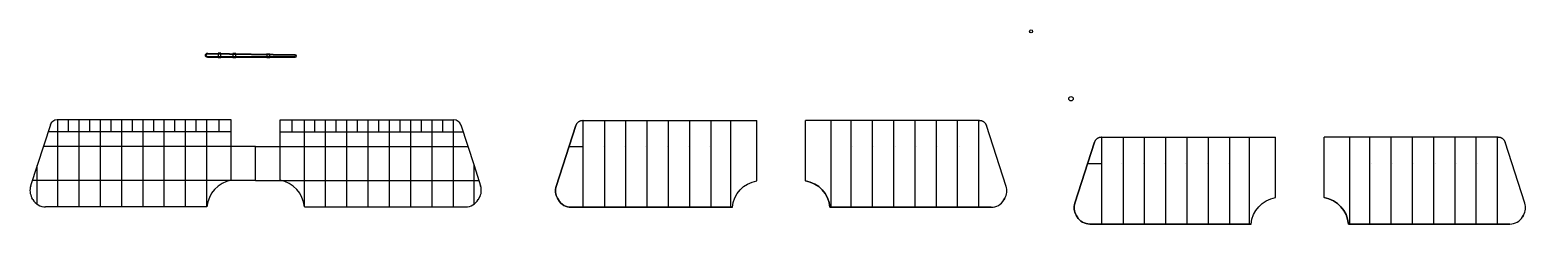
# Model space of a CAD drawing. Header units: inches. Extents: x 10 to 112, y 5 to 18.
import ezdxf

# ---------------------------------------------------------------- set-up
doc = ezdxf.new("R2010")
doc.units = ezdxf.units.IN
doc.header["$MEASUREMENT"] = 0
for name, color, linetype in [('Cadru', 10, 'Continuous'), ('Suporti_Longitudinali', 4, 'Continuous'), ('Suporti_Mici_Logintudinali', 6, 'Continuous'), ('Suporti_Transversali', 3, 'Continuous')]:
    doc.layers.add(name, color=color, linetype=linetype)

msp = doc.modelspace()

# ---------------------------------------------------------------- linework, layer by layer
at = {"layer": 'Cadru'}
for p, q in [((11.56, 11.65), (10.67, 8.89)), ((12.07, 11.99), (12.03, 11.99)), ((23.82, 11.99), (12.07, 11.99)), ((23.82, 10.19), (23.82, 11.99)), ((27.12, 11.99), (38.87, 11.99)), ((27.12, 10.19), (27.12, 11.99)), ((38.87, 11.99), (38.9, 11.99)), ((39.38, 11.65), (40.27, 8.89)), ((47.16, 11.61), (47.16, 11.61, 0.29)), ((47.67, 11.96), (47.64, 11.96)), ((47.64, 11.96), (47.64, 11.96, 0.3)), ((74.47, 11.96), (74.51, 11.96)), ((74.51, 11.96), (74.51, 11.96, 0.3)), ((74.99, 11.61), (74.99, 11.61, 0.29)), ((25.47, 10.19), (23.82, 10.19)), ((25.47, 10.19), (27.12, 10.19)), ((82.3, 10.47), (82.3, 10.47, 0.29)), ((82.81, 10.82), (82.78, 10.82)), ((82.78, 10.82), (82.78, 10.82, 0.3)), ((109.61, 10.82), (109.65, 10.82)), ((109.65, 10.82), (109.65, 10.82, 0.3)), ((110.13, 10.47), (110.13, 10.47, 0.29)), ((10.67, 8.89), (10.22, 7.52)), ((40.27, 8.89), (40.71, 7.52)), ((25.47, 7.89), (23.82, 7.89)), ((25.47, 7.89), (27.12, 7.89)), ((45.83, 7.48), (45.83, 7.48, 0.22)), ((59.42, 7.86), (59.42, 7.86, 0.23)), ((62.72, 7.86), (62.72, 7.86, 0.23)), ((76.32, 7.48), (76.32, 7.48, 0.22)), ((10.38, 6.59), (10.31, 6.71)), ((12.07, 6.09), (11.24, 6.09)), ((22.17, 6.09), (12.07, 6.09)), ((28.77, 6.09), (38.87, 6.09)), ((38.87, 6.09), (39.69, 6.09)), ((40.56, 6.59), (40.62, 6.71)), ((45.92, 6.68), (45.92, 6.68, 0.21)), ((45.99, 6.56), (45.99, 6.56, 0.21)), ((76.16, 6.56), (76.16, 6.56, 0.21)), ((76.23, 6.68), (76.23, 6.68, 0.21)), ((80.97, 6.34), (80.97, 6.34, 0.22)), ((94.56, 6.72), (94.56, 6.72, 0.23)), ((97.86, 6.72), (97.86, 6.72, 0.23)), ((111.46, 6.34), (111.46, 6.34, 0.22)), ((46.85, 6.06), (46.85, 6.06, 0.2)), ((57.77, 6.06), (57.77, 6.06, 0.2)), ((64.37, 6.06), (64.37, 6.06, 0.2)), ((75.3, 6.06), (75.3, 6.06, 0.2)), ((81.06, 5.53), (81.06, 5.53, 0.21)), ((81.13, 5.42), (81.13, 5.42, 0.21)), ((111.3, 5.42), (111.3, 5.42, 0.21)), ((111.37, 5.53), (111.37, 5.53, 0.21)), ((81.99, 4.92), (81.99, 4.92, 0.2)), ((92.91, 4.92), (92.91, 4.92, 0.2)), ((99.51, 4.92), (99.51, 4.92, 0.2)), ((110.44, 4.92), (110.44, 4.92, 0.2))]:
    msp.add_line(p, q, dxfattribs=at)
at = {"layer": 'Cadru', "extrusion": (0, -0.016947, 0.999856)}
for p, q in [((47.16, 11.61, 0.29), (45.83, 7.48, 0.22)), ((47.64, 11.96, 0.3), (59.42, 11.96, 0.3)), ((59.42, 7.86, 0.23), (59.42, 11.96, 0.3)), ((74.51, 11.96, 0.3), (62.72, 11.96, 0.3)), ((62.72, 7.86, 0.23), (62.72, 11.96, 0.3)), ((82.3, 10.47, 0.29), (80.97, 6.34, 0.22)), ((82.78, 10.82, 0.3), (94.56, 10.82, 0.3)), ((94.56, 6.72, 0.23), (94.56, 10.82, 0.3)), ((109.65, 10.82, 0.3), (97.86, 10.82, 0.3)), ((97.86, 6.72, 0.23), (97.86, 10.82, 0.3)), ((45.92, 6.68, 0.21), (45.99, 6.56, 0.21)), ((76.23, 6.68, 0.21), (76.16, 6.56, 0.21)), ((46.85, 6.06, 0.2), (57.77, 6.06, 0.2)), ((75.3, 6.06, 0.2), (64.37, 6.06, 0.2)), ((81.06, 5.53, 0.21), (81.13, 5.42, 0.21)), ((111.37, 5.53, 0.21), (111.3, 5.42, 0.21)), ((81.99, 4.92, 0.2), (92.91, 4.92, 0.2)), ((110.44, 4.92, 0.2), (99.51, 4.92, 0.2))]:
    msp.add_line(p, q, dxfattribs=at)
at = {"layer": 'Cadru', "extrusion": (-0.951709, 0.307003, 0)}
for p, q in [((45.83, 7.48), (47.16, 11.61)), ((47.16, 11.61), (47.16, 11.61, 0.29)), ((80.97, 6.34), (82.3, 10.47)), ((82.3, 10.47), (82.3, 10.47, 0.29)), ((45.83, 7.48), (45.83, 7.48, 0.22)), ((80.97, 6.34), (80.97, 6.34, 0.22))]:
    msp.add_line(p, q, dxfattribs=at)
at = {"layer": 'Cadru', "extrusion": (0.951709, 0.307003, 0)}
for p, q in [((76.32, 7.48), (74.99, 11.61)), ((74.99, 11.61), (74.99, 11.61, 0.29)), ((111.46, 6.34), (110.13, 10.47)), ((110.13, 10.47), (110.13, 10.47, 0.29)), ((76.32, 7.48), (76.32, 7.48, 0.22)), ((111.46, 6.34), (111.46, 6.34, 0.22))]:
    msp.add_line(p, q, dxfattribs=at)
at = {"layer": 'Cadru', "extrusion": (-0.864789, -0.502136, 0)}
for p, q in [((45.99, 6.56), (45.92, 6.68)), ((45.92, 6.68), (45.92, 6.68, 0.21)), ((45.99, 6.56), (45.99, 6.56, 0.21)), ((81.13, 5.42), (81.06, 5.53)), ((81.06, 5.53), (81.06, 5.53, 0.21)), ((81.13, 5.42), (81.13, 5.42, 0.21))]:
    msp.add_line(p, q, dxfattribs=at)
at = {"layer": 'Cadru', "extrusion": (0.864789, -0.502136, 0)}
for p, q in [((76.16, 6.56), (76.23, 6.68)), ((76.16, 6.56), (76.16, 6.56, 0.21)), ((76.23, 6.68), (76.23, 6.68, 0.21)), ((111.3, 5.42), (111.37, 5.53)), ((111.3, 5.42), (111.3, 5.42, 0.21)), ((111.37, 5.53), (111.37, 5.53, 0.21))]:
    msp.add_line(p, q, dxfattribs=at)
at = {"layer": 'Cadru', "extrusion": (0, -1, 0)}
for p, q in [((57.77, 6.06), (46.85, 6.06)), ((46.85, 6.06), (46.85, 6.06, 0.2)), ((57.77, 6.06), (57.77, 6.06, 0.2)), ((64.37, 6.06), (64.37, 6.06, 0.2)), ((64.37, 6.06), (75.3, 6.06)), ((75.3, 6.06), (75.3, 6.06, 0.2)), ((92.91, 4.92), (81.99, 4.92)), ((81.99, 4.92), (81.99, 4.92, 0.2)), ((92.91, 4.92), (92.91, 4.92, 0.2)), ((99.51, 4.92), (99.51, 4.92, 0.2)), ((99.51, 4.92), (110.44, 4.92)), ((110.44, 4.92), (110.44, 4.92, 0.2))]:
    msp.add_line(p, q, dxfattribs=at)
at = {"layer": 'Cadru'}
for centre, radius in [((78.01, 18), 0.1), ((80.71, 13.43, 2.54), 0.15)]:
    msp.add_circle(centre, radius, dxfattribs=at)
for centre, radius, start, end in [((12.03, 11.49), 0.5, 90, 162.1213), ((38.9, 11.49), 0.5, 17.8787, 90), ((47.64, 11.46), 0.5, 90, 162.1213), ((74.51, 11.46), 0.5, 17.8787, 90), ((82.78, 10.32), 0.5, 90, 162.1213), ((109.65, 10.32), 0.5, 17.8787, 90), ((11.18, 7.21), 1, 162.1213, 210.1414), ((24.16, 5.92), 2, 99.8671, 175.112), ((26.78, 5.92), 2, 4.888, 80.1329), ((39.76, 7.21), 1, 329.8586, 17.8787), ((46.78, 7.18), 1, 162.1213, 210.1414), ((75.37, 7.18), 1, 329.8586, 17.8787), ((11.24, 7.09), 1, 210.1414, 270), ((39.69, 7.09), 1, 270, 329.8586), ((46.85, 7.06), 1, 210.1414, 270), ((75.3, 7.06), 1, 270, 329.8586), ((81.92, 6.03), 1, 162.1213, 210.1414), ((110.51, 6.03), 1, 329.8586, 17.8787), ((81.99, 5.92), 1, 210.1414, 270), ((110.44, 5.92), 1, 270, 329.8586)]:
    msp.add_arc(centre, radius, start, end, dxfattribs=at)
at = {"layer": 'Cadru', "extrusion": (0, 0, -1)}
for centre, start, end in [((-59.77, 5.89), 4.888, 80.1329), ((-62.38, 5.89), 99.8671, 175.112), ((-94.91, 4.75), 4.888, 80.1329), ((-97.52, 4.75), 99.8671, 175.112)]:
    msp.add_arc(centre, 2, start, end, dxfattribs=at)
at = {"layer": 'Cadru', "extrusion": (2.95823e-30, 0.016947, -0.999856)}
msp.add_ellipse((47.64, 11.46, 0.29), major_axis=(0, 0.5, 0.008), ratio=0.999856, start_param=5.024431, end_param=6.283185, dxfattribs=at)
at = {"layer": 'Cadru', "extrusion": (-3.10614e-30, -0.016947, 0.999856)}
msp.add_ellipse((47.64, 11.46, 0.14), major_axis=(0, 0.5, 0.008), ratio=0.999856, start_param=0, end_param=1.258754, dxfattribs=at)
at = {"layer": 'Cadru', "extrusion": (2.66241e-30, -0.016947, 0.999856)}
msp.add_ellipse((74.51, 11.46, 0.29), major_axis=(0, 0.5, 0.008), ratio=0.999856, start_param=5.024431, end_param=6.283185, dxfattribs=at)
at = {"layer": 'Cadru', "extrusion": (-3.15544e-30, 0.016947, -0.999856)}
msp.add_ellipse((74.51, 11.46, 0.14), major_axis=(0, 0.5, 0.008), ratio=0.999856, start_param=0, end_param=1.258754, dxfattribs=at)
at = {"layer": 'Cadru', "extrusion": (3.50057e-30, 0.016947, -0.999856)}
msp.add_ellipse((82.78, 10.32, 0.29), major_axis=(0, 0.5, 0.008), ratio=0.999856, start_param=5.024431, end_param=6.283185, dxfattribs=at)
at = {"layer": 'Cadru', "extrusion": (-3.59918e-30, -0.016947, 0.999856)}
msp.add_ellipse((82.78, 10.32, 0.14), major_axis=(0, 0.5, 0.008), ratio=0.999856, start_param=0, end_param=1.258754, dxfattribs=at)
at = {"layer": 'Cadru', "extrusion": (3.20475e-30, -0.016947, 0.999856)}
msp.add_ellipse((109.65, 10.32, 0.29), major_axis=(0, 0.5, 0.008), ratio=0.999856, start_param=5.024431, end_param=6.283185, dxfattribs=at)
at = {"layer": 'Cadru', "extrusion": (-3.69779e-30, 0.016947, -0.999856)}
msp.add_ellipse((109.65, 10.32, 0.14), major_axis=(0, 0.5, 0.008), ratio=0.999856, start_param=0, end_param=1.258754, dxfattribs=at)
at = {"layer": 'Cadru', "extrusion": (4.18096e-29, 0.016947, -0.999856)}
msp.add_ellipse((46.78, 7.18, 0.22), major_axis=(0, -1, -0.017), ratio=0.999856, start_param=7.327915, end_param=8.166024, dxfattribs=at)
at = {"layer": 'Cadru', "extrusion": (-9.46633e-30, 0.016947, -0.999856)}
msp.add_ellipse((59.77, 5.89, 0.2), major_axis=(0, 2, 0.03), ratio=0.999856, start_param=-1.485485, end_param=-0.172213, dxfattribs=at)
at = {"layer": 'Cadru', "extrusion": (-9.26912e-30, -0.016947, 0.999856)}
msp.add_ellipse((62.38, 5.89, 0.2), major_axis=(0, 2, 0.03), ratio=0.999856, start_param=-1.485485, end_param=-0.172213, dxfattribs=at)
at = {"layer": 'Cadru', "extrusion": (3.86542e-29, -0.016947, 0.999856)}
msp.add_ellipse((75.37, 7.18, 0.22), major_axis=(0, -1, -0.017), ratio=0.999856, start_param=7.327915, end_param=8.166024, dxfattribs=at)
at = {"layer": 'Cadru', "extrusion": (9.1212e-31, 0.016947, -0.999856)}
msp.add_ellipse((46.85, 7.06, 0.22), major_axis=(0, -1, -0.02), ratio=0.999856, start_param=6.283185, end_param=7.327915, dxfattribs=at)
at = {"layer": 'Cadru', "extrusion": (8.87469e-31, -0.016947, 0.999856)}
msp.add_ellipse((75.3, 7.06, 0.22), major_axis=(0, -1, -0.02), ratio=0.999856, start_param=6.283185, end_param=7.327915, dxfattribs=at)
at = {"layer": 'Cadru', "extrusion": (4.81205e-29, 0.016947, -0.999856)}
msp.add_ellipse((81.92, 6.03, 0.22), major_axis=(0, -1, -0.017), ratio=0.999856, start_param=7.327915, end_param=8.166024, dxfattribs=at)
at = {"layer": 'Cadru', "extrusion": (-1.10441e-29, 0.016947, -0.999856)}
msp.add_ellipse((94.91, 4.75, 0.2), major_axis=(0, 2, 0.03), ratio=0.999856, start_param=-1.485485, end_param=-0.172213, dxfattribs=at)
at = {"layer": 'Cadru', "extrusion": (-1.08468e-29, -0.016947, 0.999856)}
msp.add_ellipse((97.52, 4.75, 0.2), major_axis=(0, 2, 0.03), ratio=0.999856, start_param=-1.485485, end_param=-0.172213, dxfattribs=at)
at = {"layer": 'Cadru', "extrusion": (4.41762e-29, -0.016947, 0.999856)}
msp.add_ellipse((110.51, 6.03, 0.22), major_axis=(0, -1, -0.017), ratio=0.999856, start_param=7.327915, end_param=8.166024, dxfattribs=at)
at = {"layer": 'Cadru', "extrusion": (1.06003e-30, 0.016947, -0.999856)}
msp.add_ellipse((81.99, 5.92, 0.22), major_axis=(0, -1, -0.02), ratio=0.999856, start_param=6.283185, end_param=7.327915, dxfattribs=at)
at = {"layer": 'Cadru', "extrusion": (1.03538e-30, -0.016947, 0.999856)}
msp.add_ellipse((110.44, 5.92, 0.22), major_axis=(0, -1, -0.02), ratio=0.999856, start_param=6.283185, end_param=7.327915, dxfattribs=at)
at = {"layer": 'Suporti_Longitudinali'}
for p, q in [((12.07, 6.09), (12.07, 11.99)), ((13.51, 6.09), (13.51, 11.99)), ((14.95, 6.09), (14.95, 11.99)), ((16.4, 6.09), (16.4, 11.99)), ((17.84, 6.09), (17.84, 11.99)), ((19.28, 6.09), (19.28, 11.99)), ((20.72, 6.09), (20.72, 11.99)), ((22.17, 6.09), (22.17, 11.99)), ((28.77, 6.09), (28.77, 11.99)), ((30.21, 6.09), (30.21, 11.99)), ((31.65, 6.09), (31.65, 11.99)), ((33.1, 6.09), (33.1, 11.99)), ((34.54, 6.09), (34.54, 11.99)), ((35.98, 6.09), (35.98, 11.99)), ((37.43, 6.09), (37.43, 11.99)), ((38.87, 6.09), (38.87, 11.99)), ((47.67, 6.06), (47.67, 11.96)), ((49.12, 6.06), (49.12, 11.96)), ((49.12, 6.06), (49.12, 11.96)), ((50.56, 6.06), (50.56, 11.96)), ((50.56, 6.06), (50.56, 11.96)), ((52, 6.06), (52, 11.96)), ((52, 6.06), (52, 11.96)), ((53.45, 6.06), (53.45, 11.96)), ((53.45, 6.06), (53.45, 11.96)), ((54.89, 6.06), (54.89, 11.96)), ((54.89, 6.06), (54.89, 11.96)), ((56.33, 6.06), (56.33, 11.96)), ((56.33, 6.06), (56.33, 11.96)), ((57.67, 6.06), (57.67, 11.96)), ((57.67, 6.06), (57.67, 11.96)), ((64.47, 6.06), (64.47, 11.96)), ((64.47, 6.06), (64.47, 11.96)), ((65.82, 6.06), (65.82, 11.96)), ((65.82, 6.06), (65.82, 11.96)), ((67.26, 6.06), (67.26, 11.96)), ((67.26, 6.06), (67.26, 11.96)), ((68.7, 6.06), (68.7, 11.96)), ((68.7, 6.06), (68.7, 11.96)), ((70.15, 6.06), (70.15, 11.96)), ((70.15, 6.06), (70.15, 11.96)), ((71.59, 6.06), (71.59, 11.96)), ((71.59, 6.06), (71.59, 11.96)), ((73.03, 6.06), (73.03, 11.96)), ((73.03, 6.06), (73.03, 11.96)), ((74.47, 6.06), (74.47, 11.96)), ((23.82, 7.89), (23.82, 10.19)), ((25.47, 7.89), (25.47, 10.19)), ((27.12, 7.89), (27.12, 10.19)), ((82.81, 4.92), (82.81, 10.82)), ((84.26, 4.92), (84.26, 10.82)), ((84.26, 4.92), (84.26, 10.82)), ((85.7, 4.92), (85.7, 10.82)), ((85.7, 4.92), (85.7, 10.82)), ((87.14, 4.92), (87.14, 10.82)), ((87.14, 4.92), (87.14, 10.82)), ((88.59, 4.92), (88.59, 10.82)), ((88.59, 4.92), (88.59, 10.82)), ((90.03, 4.92), (90.03, 10.82)), ((90.03, 4.92), (90.03, 10.82)), ((91.47, 4.92), (91.47, 10.82)), ((91.47, 4.92), (91.47, 10.82)), ((92.81, 4.92), (92.81, 10.82)), ((92.81, 4.92), (92.81, 10.82)), ((99.61, 4.92), (99.61, 10.82)), ((99.61, 4.92), (99.61, 10.82)), ((100.96, 4.92), (100.96, 10.82)), ((100.96, 4.92), (100.96, 10.82)), ((102.4, 4.92), (102.4, 10.82)), ((102.4, 4.92), (102.4, 10.82)), ((103.84, 4.92), (103.84, 10.82)), ((103.84, 4.92), (103.84, 10.82)), ((105.29, 4.92), (105.29, 10.82)), ((105.29, 4.92), (105.29, 10.82)), ((106.73, 4.92), (106.73, 10.82)), ((106.73, 4.92), (106.73, 10.82)), ((108.17, 4.92), (108.17, 10.82)), ((108.17, 4.92), (108.17, 10.82)), ((109.61, 4.92), (109.61, 10.82)), ((10.67, 6.27), (10.67, 8.89)), ((40.27, 6.27), (40.27, 8.89))]:
    msp.add_line(p, q, dxfattribs=at)
at = {"layer": 'Suporti_Longitudinali', "extrusion": (-1, 9.86059e-16, -2.35979e-16)}
for p, q in [((49.02, 10.16, 0.27), (49.02, 10.16)), ((50.46, 10.16, 0.27), (50.46, 10.16)), ((51.9, 10.16, 0.27), (51.9, 10.16)), ((53.35, 10.16, 0.27), (53.35, 10.16)), ((54.79, 10.16, 0.27), (54.79, 10.16)), ((56.23, 10.16, 0.27), (56.23, 10.16)), ((84.16, 9.01, 0.27), (84.16, 9.02)), ((85.6, 9.01, 0.27), (85.6, 9.02)), ((87.04, 9.01, 0.27), (87.04, 9.02)), ((88.49, 9.01, 0.27), (88.49, 9.02)), ((89.93, 9.01, 0.27), (89.93, 9.02)), ((91.37, 9.01, 0.27), (91.37, 9.02))]:
    msp.add_line(p, q, dxfattribs=at)
at = {"layer": 'Suporti_Longitudinali', "extrusion": (1, 9.86059e-16, -2.35979e-16)}
for p, q in [((65.92, 10.16, 0.27), (65.92, 10.16)), ((67.36, 10.16, 0.27), (67.36, 10.16)), ((68.8, 10.16, 0.27), (68.8, 10.16)), ((70.25, 10.16, 0.27), (70.25, 10.16)), ((71.69, 10.16, 0.27), (71.69, 10.16)), ((73.13, 10.16, 0.27), (73.13, 10.16)), ((101.06, 9.01, 0.27), (101.06, 9.02)), ((102.5, 9.01, 0.27), (102.5, 9.02)), ((103.94, 9.01, 0.27), (103.94, 9.02)), ((105.39, 9.01, 0.27), (105.39, 9.02)), ((106.83, 9.01, 0.27), (106.83, 9.02)), ((108.27, 9.01, 0.27), (108.27, 9.02))]:
    msp.add_line(p, q, dxfattribs=at)
at = {"layer": 'Suporti_Longitudinali'}
for points in [[(22.22, 16.53), (28.12, 16.43, -0.991563), (28.12, 16.23), (22.22, 16.23, -1)], [(22.22, 16.48), (28.12, 16.38, -0.991563), (28.12, 16.28), (22.22, 16.28, -0.998098)]]:
    msp.add_lwpolyline(points, format="xyb", close=True, dxfattribs=at)
at = {"layer": 'Suporti_Mici_Logintudinali'}
for p, q in [((12.79, 11.19), (12.79, 11.99)), ((14.23, 11.19), (14.23, 11.99)), ((15.67, 11.19), (15.67, 11.99)), ((17.12, 11.19), (17.12, 11.99)), ((18.56, 11.19), (18.56, 11.99)), ((20, 11.19), (20, 11.99)), ((21.45, 11.19), (21.45, 11.99)), ((22.99, 11.19), (22.99, 11.99)), ((27.94, 11.19), (27.94, 11.99)), ((29.49, 11.19), (29.49, 11.99)), ((30.93, 11.19), (30.93, 11.99)), ((32.38, 11.19), (32.38, 11.99)), ((33.82, 11.19), (33.82, 11.99)), ((35.26, 11.19), (35.26, 11.99)), ((36.7, 11.19), (36.7, 11.99)), ((38.15, 11.19), (38.15, 11.99))]:
    msp.add_line(p, q, dxfattribs=at)
at = {"layer": 'Suporti_Transversali'}
for p, q in [((12.07, 11.19), (11.41, 11.19)), ((23.82, 11.19), (12.07, 11.19)), ((27.12, 11.19), (38.87, 11.19)), ((38.87, 11.19), (39.53, 11.19)), ((12.07, 10.19), (11.09, 10.19)), ((23.82, 10.19), (12.07, 10.19)), ((27.12, 10.19), (38.87, 10.19)), ((38.87, 10.19), (39.85, 10.19)), ((47.67, 10.16), (46.69, 10.16)), ((82.81, 9.02), (81.83, 9.02)), ((12.07, 7.89), (10.35, 7.89)), ((23.82, 7.89), (12.07, 7.89)), ((27.12, 7.89), (38.87, 7.89)), ((38.87, 7.89), (40.59, 7.89))]:
    msp.add_line(p, q, dxfattribs=at)
for points in [[(23.12, 16.23), (23.12, 16.52), (22.92, 16.52), (22.92, 16.23)], [(24.12, 16.23), (24.12, 16.5), (23.92, 16.5), (23.92, 16.23)], [(26.42, 16.23), (26.42, 16.46), (26.22, 16.47), (26.22, 16.23)]]:
    msp.add_lwpolyline(points, close=True, dxfattribs=at)

doc.saveas('drawing.dxf')
